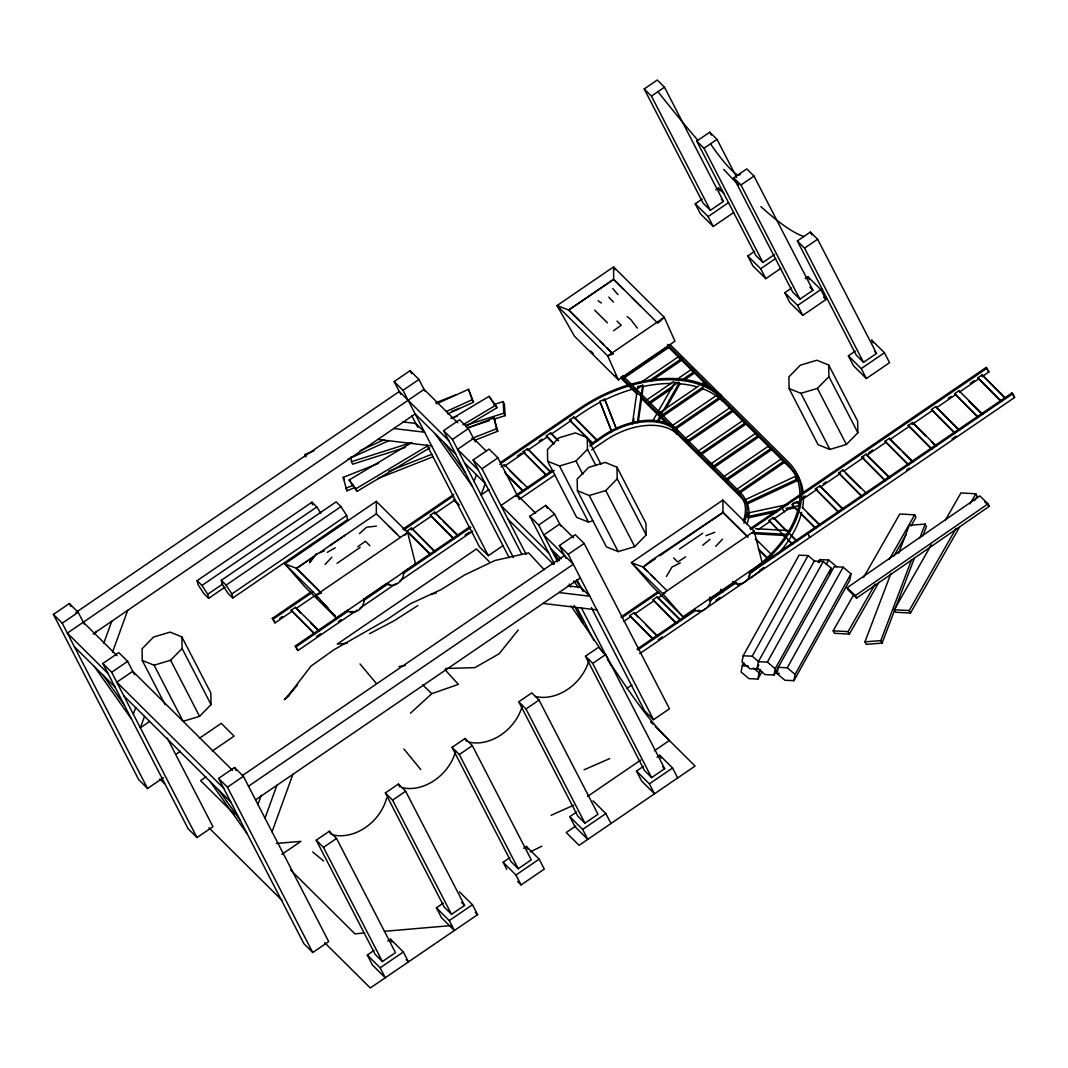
<?xml version="1.0" encoding="UTF-8"?>
<svg xmlns="http://www.w3.org/2000/svg" width="1068" height="1068" viewBox="0 0 1068 1068"><rect width="100%" height="100%" fill="white"/><g stroke="black" fill="none" stroke-linecap="round" stroke-linejoin="round"><path stroke-width="1.5" d="M632.403 423.809L637.689 386.536L642.629 385.481L643.27 386.723L638.223 422.367M633.498 421.807L633.965 418.563M637.342 422.741L642.629 385.481M777.09 511.679L748.468 517.82L747.827 516.592L748.348 512.92L788.104 504.39M748.468 517.82L748.348 512.92M814.804 561.287L808.089 555.587L799.091 555.173L743.181 655.792L742.02 662.04L749.843 668.688L758.841 669.089M743.875 662.827L742.26 665.738L741.085 671.986L748.908 678.647L757.92 679.048L761.965 671.759M793.925 680.676L795.086 674.429L787.263 667.767L778.265 667.366L777.09 673.614L784.913 680.263L793.925 680.676L849.821 580.058L850.996 573.81L843.159 567.161L834.161 566.748L774.02 674.989L765.022 674.589L757.199 667.927L758.36 661.679L814.27 561.074L823.268 561.474L831.104 568.123L829.929 574.37M757.92 679.048L759.081 672.8L760.71 669.89M774.02 674.989L775.194 668.742L831.104 568.123M819.103 562.716L819.69 559.592L828.688 559.992L836.524 566.641M94.945 634.419L96.08 631.281M103.783 643.19L111.74 621.256M112.487 652.281L127.693 610.362M257.855 804.685L261.273 795.286M264.998 818.168L276.932 785.26M272.046 831.812L292.872 774.367M133.3 714.145L135.703 707.603M144.54 716.388L140.335 727.789L149.64 721.434M474.045 481.308L476.461 474.766M914.595 557.67L882.088 643.136L866.215 644.311L864.946 641.828L890.952 573.449M898.629 553.237L909.269 525.269L925.142 524.108L926.423 526.591L922.872 535.909M882.088 643.136L880.806 640.653L911.538 559.846M919.815 538.085L925.142 524.108M743.181 655.792L752.192 656.193L808.089 555.587M757.199 667.927L758.814 665.017M818.075 562.502L819.69 559.592M758.36 661.679L767.371 662.093L823.268 561.474M826.258 564.371L828.688 559.992M787.263 667.767L843.159 567.161M795.086 674.429L850.996 573.81M878.964 582.207L849.354 634.112L834.442 633.284L833.16 630.801L853.719 594.742M863.598 577.441L899.777 514.002L914.689 514.829L915.97 517.312L911.044 525.963M849.354 634.112L848.072 631.629L875.213 584.049M889.203 559.539L914.689 514.829M893.769 556.241L906.105 534.614M959.825 526.537L910.483 613.059L895.558 612.218L894.276 609.735L931.296 544.854M945.273 520.343L960.906 492.949L975.818 493.776L977.1 496.26L974.63 500.585M910.483 613.059L909.202 610.576L956.074 528.38M970.064 503.869L975.818 493.776M652.508 421.379L674.789 382.464L679.261 382.718L679.902 383.959L665.044 409.898M656.98 421.633L679.261 382.718M658.449 421.433L660.918 417.107M666.432 576.453L672.026 567.015L680.329 562.849M518.22 630.013L499.116 653.79L474.886 667.647L445.596 668.501M292.859 690.529L288.44 695.495L310.948 666.138L333.883 649.785L387.23 619.373L410.512 603.7L440.95 589.696L464.7 574.918L494.911 560.513L528.62 552.864L544.266 569.805M297.411 685.215L284.355 699.727L289.188 695.562M325.099 564.438L331.828 557.216M715.747 546.335L722.515 539.193M142.284 660.451L154.126 665.19L170.613 660.251L182.107 648.516L181.867 636.862L170.026 632.122L153.538 637.062L142.044 648.797L142.284 660.451L165.153 704.746M154.126 665.19L183.082 721.3L199.569 716.348L211.063 704.613L210.823 692.958L181.867 636.862M547.67 461.243L559.499 465.982L575.999 461.042L587.493 449.308L587.24 437.653L575.412 432.9L558.911 437.853L547.43 449.588L547.67 461.243L576.627 517.339L588.455 522.078L592.954 520.73M577.414 490.759L589.242 495.512L605.743 490.572L617.224 478.824L616.984 467.183L605.155 462.431L588.655 467.384L577.161 479.118L577.414 490.759L606.37 546.869L618.198 551.609L634.699 546.669L646.18 534.934L645.94 523.28L616.984 467.183M789.092 388.578L800.933 393.318L817.42 388.378L828.915 376.644L828.675 364.989L816.833 360.25L800.346 365.189L788.851 376.924L789.092 388.578L818.048 444.675L829.876 449.428L846.377 444.475L857.871 432.74L857.631 421.086L828.675 364.989M404.438 535.482L407.629 532.465L376.283 501.346L284.782 563.864L305.048 586.959L336.393 618.078L415.545 563.997L407.629 532.465L316.128 594.996L284.782 563.864L296.584 568.336L321.441 593.02L316.128 594.996L336.393 618.078M658.956 322.322L664.283 317.303L613.553 266.933L557.002 305.582L574.517 336.286L618.399 379.848L674.949 341.199L664.283 317.303L607.732 355.938L557.002 305.582L568.803 310.04L603.727 344.724M752.112 533.226L754.235 531.21L722.889 500.091L631.388 562.609L651.654 585.705L683.013 616.823L762.165 562.743L754.235 531.21L662.734 593.741L631.388 562.609L643.19 567.081L666.979 590.697M410.499 713.17L431.806 693.653L458.399 684.374L445.076 669.769M359.409 533.626L366.564 527.232L376.443 526.097M647.422 571.273L643.123 567.015L650.425 561.074L723.036 512.373L747.974 537.151L722.996 512.56L722.889 500.091M702.651 545.281L710.02 539.3M702.717 533.252L679.448 548.979M589.803 446.09L603.473 436.759A56.871 35.177 -27.3 0 1 675.59 430.591L676.992 429.55L678.273 432.033M499.797 464.3L580.538 409.124A110.204 68.152 -27.3 0 1 720.286 397.176L721.674 396.135A111.913 69.206 -27.3 0 0 579.804 408.31L500.371 462.551M702.117 388.512A110.204 68.152 -27.3 0 1 722.208 400.901L723.597 399.859M613.606 330.746L621.229 325.233L617.024 321.148M357.793 546.723L365.443 541.262L369.848 545.748M360.21 547.35L337.074 563.317M321.348 593.114L296.45 568.416L314.513 556.081L309.573 562.729L315.687 554.292L324.378 550.874M847.124 587.72L979.877 495.926L988.047 503.829L989.328 506.299L856.576 598.093L848.406 590.203L847.124 587.72L855.294 595.61L856.576 598.093M855.294 595.61L988.047 503.829M329.985 545.521L345.445 534.948M644.191 88.938L657.247 80.02L664.483 87.202L723.423 201.398L710.367 210.316L703.131 203.134L644.191 88.938L651.427 96.12L710.367 210.316M651.427 96.12L664.483 87.202M774.66 254.451L762.912 262.474L755.677 255.292L696.75 141.109L709.793 132.192L717.029 139.374L736.68 177.435M696.75 141.109L703.986 148.292L717.029 139.374M163.524 777.611L147.571 788.504L138.733 779.733L53.4 614.407L69.353 603.5L78.191 612.284L84.292 624.086M400.687 394.226L394.159 381.57L410.112 370.663L418.95 379.447L425.051 391.262M75.855 612.498L399.285 391.502L448.72 440.577M53.4 614.407L62.238 623.178L78.191 612.284M394.159 381.57L402.996 390.341L418.95 379.447M733.703 212.519L713.237 226.496L700.368 213.733L695.241 203.801L702.076 199.142M715.72 189.81L718.444 187.955L724.291 193.749M733.716 177.822L746.772 168.904L754.008 176.087L812.948 290.269L799.892 299.187L792.656 292.005L733.716 177.822L740.952 185.004L799.892 299.187M740.952 185.004L754.008 176.087M93.116 633.978L415.172 413.93L455.769 454.234M568.803 310.04L613.659 279.402L613.553 266.933L615.141 269.723M695.241 203.801L708.111 216.577L728.576 202.586M225.028 587.133L208.62 598.334L203.801 593.554L198.061 584.703L197.139 580.645L311.976 502.187L316.809 506.966L320.907 513.281M197.139 580.645L201.959 585.438L316.809 506.966M221.29 580.324L336.126 501.853L340.946 506.632L346.686 515.484L347.607 519.542L232.771 598L227.951 593.221L222.211 584.37L221.29 580.324L226.109 585.104L231.849 593.955L232.771 598M167.249 738.121L212.959 826.685L197.006 837.592L188.168 828.808L102.835 663.482L118.788 652.588L127.626 661.359L134.488 674.642M509.116 557.589L443.594 430.644L459.547 419.751L468.385 428.522L475.247 441.818M208.62 598.334L207.699 594.275L222.745 584.009M226.109 585.104L340.946 506.632M102.835 663.482L111.673 672.266L127.626 661.359M443.594 430.644L452.431 439.429L468.385 428.522M231.849 593.955L346.686 515.484M780.788 268.415L765.783 278.668L752.913 265.905L747.8 255.973L754.622 251.314M296.584 568.336L317.223 554.239M319.666 552.556L376.377 513.815L376.283 501.346M521.892 554.439L473.124 459.974L489.077 449.067L497.915 457.852L519.008 498.716M797.329 240.968L810.385 232.05L817.607 239.232L876.548 353.428L863.505 362.346L856.269 355.163L797.329 240.968L804.564 248.15L863.505 362.346M747.8 255.973L760.656 268.736L775.675 258.483M804.564 248.15L817.607 239.232M473.124 459.974L481.975 468.745L497.915 457.852M623.165 376.991L668.114 346.272L668.755 347.514L623.805 378.232M291.551 611.63L275.063 622.898L272.327 618.372L310.828 592.072M402.943 529.127L453.807 494.377M272.327 618.372L273.141 619.173L313.004 591.926M403.744 529.928L453.246 496.113M314.392 633.991L291.097 610.269L295.449 607.291L319.225 630.908M435.237 551.635L411.447 528.033L407.095 530.996L430.885 554.612M453.593 538.873L430.297 515.15L434.649 512.173L458.439 535.789M500.985 466.849L504.243 464.62L528.033 488.236M546.389 475.474L523.093 451.737L527.445 448.76L551.235 472.376M553.731 443.874L546.295 435.877L550.647 432.914L558.577 440.777M592.793 443.767L569.498 420.031L573.85 417.054L597.639 440.67M279.749 618.345L282.499 616.463M517.366 455.983L521.464 453.179M539.26 441.017L542.01 439.148M297.051 607.866L314.926 595.65L317.196 597.893M411.167 529.902L430.417 516.738M434.542 513.922L453.793 500.772M504.456 466.155L524.989 452.124M527.726 450.255L546.883 437.159M550.981 434.356L571.514 420.338M574.25 418.456L582.461 412.849A110.204 68.152 -27.3 0 1 600.243 402.182M640.426 382.704L678.567 356.645L680.97 359.035L681.611 360.276L651.654 380.755M489.077 489.504L481.094 494.951L485.299 483.55L464.607 463.005M636.021 389.753L642.829 385.107M649.651 380.448L680.97 359.035M805.245 278.695L807.969 276.826L820.838 289.602L825.965 299.534L802.762 315.38L789.893 302.618L784.766 292.685L791.602 288.026M646.474 400.126L673.721 381.516M676.444 379.661L691.423 369.421L694.48 373.052L684.948 379.567M678.847 382.05L648.89 402.529L649.531 403.771L672.68 387.938M682.946 379.26L693.84 371.811M357.153 610.095L297.985 650.519L297.184 649.731L295.262 646.006L347.554 610.282M364.054 599.001L386.069 583.956M402.583 572.675L470 526.604M516.578 494.778L552.129 470.494M590.404 444.328L602.712 435.918A58.633 36.259 -27.3 0 1 673.16 426.439L676.992 429.55M295.262 646.006L296.063 646.794L348.355 611.07M363.48 600.737L388.258 583.809M403.384 573.463L470.814 527.405M516.004 496.513L554.265 470.374M784.766 292.685L797.636 305.448L820.838 289.602M316.448 636.568L320.574 633.738M338.463 621.523L341.213 619.64M465.047 535.028L469.172 532.211M359.903 608.213L395.681 583.769M399.806 580.952L472.737 531.13M519.288 499.303L554.826 475.033M591.725 449.815L605.396 440.483A56.871 35.177 -27.3 0 1 677.512 434.316L675.59 430.591M698.832 385.908L659.33 412.902L662.387 416.533L703.251 388.619M701.569 384.053L704.293 382.184L707.336 385.815M661.746 415.292L706.696 384.573M176.207 754.128L180.305 751.325M199.409 738.268L221.25 723.343L234.106 736.119L212.265 751.044M554.426 563.931L529.808 516.245L545.761 505.351L554.599 514.122L560.7 525.937M717.149 394.96L672.199 425.665L675.256 429.309L720.206 398.591L719.565 397.349L674.616 428.068M719.485 396.068L720.94 395.067M426.92 445.036L479.492 546.896L488.33 555.667L502.948 545.681M529.808 516.245L538.659 525.029L554.599 514.122M730.005 407.722L685.055 438.441L688.112 442.072L733.062 411.354L730.005 407.722L730.645 408.964M687.472 440.83L732.421 410.112M206.017 776.863L200.57 780.588L234.466 814.257M218.593 778.398L234.533 767.505L243.384 776.289L328.717 941.616L312.764 952.509L303.926 943.725L218.593 778.398L227.431 787.183L312.764 952.509M565.88 558.23L559.352 545.574L575.292 534.668L584.143 543.452L669.476 708.778L653.523 719.672L644.671 710.901L591.352 607.572M742.874 420.498L697.925 451.203L700.968 454.848L745.918 424.129L742.874 420.498L743.515 421.74M700.328 453.606L745.277 422.888M873.037 342.815L871.581 339.984L884.438 352.747L889.564 362.679L866.362 378.526L853.506 365.763L848.379 355.831L855.201 351.172M242.423 775.555L564.465 555.494M227.431 787.183L243.384 776.289M559.352 545.574L568.189 554.345L584.143 543.452M755.73 433.261L710.781 463.979L713.838 467.61L758.787 436.892L755.73 433.261L756.371 434.502M713.197 466.369L758.146 435.651M248.51 786.208L573.316 564.278L543.786 534.961L559.725 524.054L573.529 537.751M848.379 355.831L861.235 368.607L884.438 352.747M723.65 476.742L768.6 446.024L771.003 448.426L771.643 449.668L726.694 480.386M255.559 799.865L580.365 577.935M726.053 479.145L771.003 448.426M736.506 489.518L781.456 458.799L783.872 461.189L784.513 462.431L739.563 493.149M738.923 491.907L783.872 461.189M643.19 567.081L655.578 558.617M659.704 555.801L722.996 512.56M620.949 616.984L658.021 591.645M750.003 528.793L986.151 367.445L988.875 371.958L982.013 376.657M621.75 617.785L658.822 592.446M750.804 529.594L986.952 368.246M653.095 639.372L629.8 615.635L634.152 612.672L657.928 636.288M675.163 622.39L653.002 599.789L657.341 596.812L681.13 620.428M777.571 529.635L769 520.53L773.352 517.553L797.142 541.169M792.843 505.912L792.202 504.67L796.554 501.706L799.945 505.071M837.566 511.425L815.405 488.824L819.757 485.847L843.533 509.463M861.889 496.7L838.607 472.964L842.946 470L866.735 493.616M885.092 480.84L861.796 457.117L866.148 454.14L889.938 477.756M908.294 464.994L884.998 441.258L889.35 438.294L913.14 461.91M931.496 449.147L908.2 425.411L912.553 422.434L936.342 446.05M954.699 433.288L931.403 409.551L935.755 406.588L959.545 430.204M977.901 417.441L954.605 393.705L958.957 390.728L982.734 414.344M999.968 400.46L977.807 377.845L982.159 374.881L1005.936 398.498M802.722 497.808L805.472 495.939M823.321 483.737L826.071 481.868M868.631 452.779L872.743 449.962M948.264 398.377L951.001 396.495M970.225 383.359L974.35 380.542M281.832 854.413L300.936 841.357L276.345 843.453M623.672 621.496L630.534 616.81M634.659 613.993L653.883 600.857M657.341 596.812L657.981 598.053L662.12 595.236M758.227 529.568L770.575 521.117M773.325 519.248L788.424 508.929M802.161 499.544L817.26 489.224M820.01 487.355L840.596 473.284M843.346 471.402L863.945 457.331M889.444 477.877L866.789 455.382L885.906 442.326M889.35 438.294L889.991 439.535L909.242 426.372M911.992 424.503L932.591 410.432M936.703 407.616L955.927 394.479M960.052 391.662L979.263 378.526M316.235 840.169L329.291 831.264L336.527 838.447L395.454 952.629L382.411 961.547L375.175 954.365L316.235 840.169L323.471 847.351L382.411 961.547M385.348 792.95L398.404 784.032L405.64 791.214L464.58 905.41L451.524 914.328L444.288 907.146L385.348 792.95L392.583 800.132L451.524 914.328M452.058 747.373L465.101 738.455L472.336 745.638L531.277 859.833L518.22 868.751L510.985 861.569L452.058 747.373L459.293 754.555L518.22 868.751M518.754 701.796L531.811 692.878L539.033 700.061L597.973 814.257L584.93 823.174L577.695 815.992L518.754 701.796L525.99 708.978L584.93 823.174M585.451 656.219L598.507 647.301L605.743 654.484L664.683 768.68L651.627 777.597L644.391 770.415L585.451 656.219L592.687 663.402L651.627 777.597M323.471 847.351L336.527 838.447M392.583 800.132L405.64 791.214M459.293 754.555L472.336 745.638M525.99 708.978L539.033 700.061M592.687 663.402L605.743 654.484M637.062 649.09L694.721 609.681M734.544 582.474L709.833 599.362A10.667 8.224 -45.2 0 0 709.846 597.052M639.785 653.603L1014.6 397.496L1012.678 393.785L1011.877 392.984L749.643 572.154A110.204 68.152 -27.3 0 0 787.009 463.098L667.447 344.403M637.863 649.878L695.535 610.482M709.259 601.097L736.72 582.34M1012.678 393.785L749.068 573.89A111.913 69.206 -27.3 0 0 788.464 462.15L670.077 344.577M658.208 639.679L662.32 636.862M715.867 600.269L719.992 597.466M737.841 585.264L740.578 583.395M759.802 570.259L763.927 567.442M906.705 469.88L909.455 467.998M952.015 438.921L956.127 436.104M626.649 688.54L631.962 684.908M587.48 796.461L640.707 760.082M654.364 750.764L669.369 740.511C645.139 716.855 627.17 687.885 608.026 660.184M367.285 955.046L380.155 967.808L385.268 977.741L372.412 964.965L367.285 955.046L374.107 950.373M387.764 941.055L390.488 939.186L403.344 951.962L408.47 961.881L406.134 959.571M436.398 907.813L449.268 920.589L454.394 930.508L441.525 917.746L436.398 907.813L443.22 903.154M506.766 869.339L503.108 862.236L509.93 857.577M523.574 848.246L526.297 846.39L539.166 859.153L544.293 869.085L521.091 884.931L517.579 881.46M569.805 816.66L582.661 829.435L587.787 839.368L574.931 826.592L569.805 816.66L576.627 812M636.501 771.083L649.371 783.859L654.497 793.791L641.628 781.015L636.501 771.083L643.323 766.423M656.98 757.105L659.704 755.236L672.573 767.999L677.686 777.931M575.785 826.005L566.227 832.533L579.096 845.309L695.094 766.05L655.231 726.467M380.155 967.808L403.344 951.962M449.268 920.589L472.456 904.73L477.583 914.662L370.289 987.98L324.685 942.71M503.108 862.236L515.964 875.012L539.166 859.153M582.661 829.435L605.863 813.576L610.989 823.508M649.371 783.859L672.573 767.999M623.592 289.268L613.579 279.335L568.603 310L582.928 324.245M685.616 556.855L677.793 561.982L673.614 557.937M417.775 605.609L394.199 620.722L369.515 633.711M429.857 447.839L357.032 491.347L349.156 479.973L411.981 442.419M451.964 418.536L489.091 396.348L496.967 407.736L465.555 426.506M349.156 479.973L355.751 488.864L427.147 446.21M462.844 424.877L495.685 405.253M327.235 552.356L335.325 547.764M530.075 851.917L541.903 846.216M611.697 431.739L599.856 401.408L604.675 399.152L616.57 429.216M745.437 499.637L795.3 476.368L795.94 477.61L797.142 480.693L747.28 503.962L745.437 499.637L746.078 500.879M746.639 502.721L796.501 479.452L795.3 476.368M436.652 403.784L468.492 389.326L473.511 402.209L447.746 413.903M360.036 450.669L384.293 439.642M446.464 411.42L472.23 399.726L468.492 389.326M347.674 459.347L388.605 440.75M551.075 815.325L573.569 805.259M584.062 769.801L609.681 758.614M314.005 450.856L304.767 454.501L306.049 456.984M435.624 402.836L455.635 394.933M451.657 411.407L459.36 408.363M354.589 487.756L346.886 490.799L343.175 477.356L378.579 463.379M467.877 428.121L494.043 417.788L497.768 431.218L474.673 440.336M345.605 488.316L353.308 485.272M388.712 471.295L431.819 454.274M471.842 438.467L496.486 428.735L494.043 417.788M377.671 478.638L433.101 456.757M706.041 535.642L714.786 532.305M611.71 354.456L607.732 355.938L618.399 379.848M665.391 592.753L662.734 593.741L683.013 616.823M450.763 418.296L457.104 416.266M493.616 404.639L503.148 401.608L504.43 404.091L505.111 415.666L493.99 419.203M405.092 447.519L352.707 464.193L351.425 461.71L410.165 443.006M465.728 425.318L503.829 413.183L503.148 401.608M467.01 427.801L489.237 420.725M430.858 594.462L436.345 592.927M792.87 503.362L799.238 502M747.827 516.592L779.64 509.756M785.995 508.395L798.717 505.671M786.635 509.636L794.592 507.927M398.978 666.499L405.413 665.457M347.087 643.243L337.248 644.084L476.448 548.965L489.304 561.741M364.735 932.978L354.896 933.819L290.589 869.979M384.413 931.296L451.617 925.555M864.946 641.828L880.806 640.653M742.26 665.738L748.254 666.018M774.941 673.307L779.44 673.507M894.276 609.735L909.202 610.576M833.16 630.801L848.072 631.629M755.517 528.673L789.826 530.649M753.34 532.491L787.637 534.454M753.981 533.733L785.02 535.509M402.796 421.887L415.772 423.449L424.61 432.22L393.798 428.535M377.845 439.429L431.659 445.877M567.989 585.891L580.965 587.453L589.803 596.224L558.991 592.54M543.038 603.433L596.852 609.881M598.12 300.709L601.404 303.018M748.868 577.735L749.763 578.469A111.913 69.206 -27.3 0 0 761.15 569.952M312.67 851.944L323.604 860.982M627.223 316.569L630.921 319.719L637.356 328.13M767.371 662.093L775.194 668.742M752.192 656.193L758.894 661.893M753.487 668.047L759.081 672.8M612.939 354.015L600.069 341.253M984.656 501.8L989.328 506.299M422.701 684.842L431.806 693.653M607.425 322.803L594.622 310.161M632.163 297.785L640.747 306.289M988.875 371.958L986.151 367.445M1014.6 397.496L1011.877 392.984M1004.32 397.483L982.159 374.881M977.807 377.845L1001.584 401.461M968.649 400.967L981.118 413.343M954.605 393.705L978.395 417.321M959.051 430.311L935.755 406.588M823.615 297.211L825.965 299.534M721.354 199.342L723.423 201.398M809.838 287.199L812.948 290.269M874.478 351.372L876.548 353.428M931.403 409.551L955.192 433.167M925.649 436.051L912.553 422.434M931.323 441.671L934.714 445.049M908.2 425.411L931.99 449.027M889.991 439.535L900.19 449.655M902.447 451.897L911.511 460.895M884.998 441.258L908.788 464.874M861.796 457.117L884.451 479.599M845.856 473.484L860.581 488.103M838.607 472.964L862.383 496.58M613.659 279.402L657.888 323.324M841.918 508.448L819.757 485.847M815.405 488.824L839.181 512.44M680.276 356.525L682.639 358.875M692.104 368.273L694.467 370.609M668.181 346.953L709.579 388.044M802.215 507.327L820.331 525.309M807.381 513.067L819.85 525.429M792.202 504.67L797.863 510.29M800.132 512.547L815.992 528.286M793.978 507.033L798.504 511.532M800.773 513.788L815.498 528.406M781.589 507.22L784.312 511.746L783.511 510.945M807.301 532.758L810.038 537.284L809.224 536.483M607.225 348.181L613.045 353.962M786.448 531.17L773.352 517.553M790.974 535.655L796.648 541.289M769 520.53L792.79 544.146M622.671 375.616L740.284 492.375A58.633 36.259 -27.3 0 1 743.902 523.293M782.096 534.134L785.501 537.511M787.757 539.754L792.296 544.253M708.057 462.19L710.407 464.54M621.229 376.603L738.802 493.336A56.871 35.177 -27.3 0 1 743.408 520.69M620.802 378.005L637.236 394.319M640.76 397.817L667.767 424.623M672.466 429.296L740.725 497.061A56.871 35.177 -27.3 0 1 745.197 503.348M755.81 539.033L773.94 557.015M755.316 539.14L758.721 542.517M758.253 548.752L767.318 557.75M758.894 549.993L766.824 557.856M597.145 440.79L573.85 417.054M569.498 420.031L593.287 443.647M720.913 589.443L723.183 591.699M720.433 589.563L722.689 591.819M556.949 439.776L550.647 432.914M546.295 435.877L554.225 443.754M550.741 472.497L527.445 448.76M523.093 451.737L545.748 474.232M657.981 598.053L679.515 619.427M653.002 599.789L676.778 623.405M509.423 470.361L521.878 482.723M457.705 422.768L424.076 389.379L67.364 633.11L107.961 673.414M486.154 451.016L473.511 438.454L457.558 449.361L478.25 469.893M504.43 472.083L523.68 491.2M506.205 474.446L523.186 491.32M535.562 513.147L516.899 494.618L500.945 505.511L548.792 553.01M638.183 617.277L634.152 612.672M646.113 625.154L657.447 636.394M629.8 615.635L653.589 639.251M561.167 558.884L550.821 548.605L559.405 560.727M507.994 519.168L553.504 564.345M581.045 620.975L583.248 623.178L574.103 605.463M459.16 504.91L453.499 499.29L458.666 505.031M650.519 721.794L652.882 724.131M440.95 519.035L434.649 512.173M443.22 521.291L457.945 535.909M430.297 515.15L454.087 538.766M662.614 766.624L664.683 768.68M434.743 551.755L411.447 528.033M407.736 532.238L430.391 554.733M389.246 526.577L397.016 534.294M376.377 513.815L400.22 537.471M593.007 800.813L605.863 813.576M323.35 603.407L327.889 607.906M320.6 601.271L335.325 615.889M300.615 613.032L295.449 607.291M310.815 623.151L318.745 631.028M291.097 610.269L314.886 633.871M459.6 891.967L472.456 904.73M475.247 912.339L477.583 914.662M461.469 902.326L464.58 905.41M83.317 622.217L116.946 655.605M232.61 770.442L132.752 671.291L116.799 682.185L223.719 788.331M74.413 646.767L115.01 687.071M123.848 695.842L230.755 801.988M159.826 779.039L164.499 783.672M208.927 827.793L282.593 900.925M650.893 574.731L655.191 578.99M608.827 297.131L613.459 302.084M612.738 288.507L617.985 294.621M360.023 663.962L376.31 683.386M403.864 748.975L420.725 769.494M496.967 407.736L489.091 396.348M576.333 580.912L580.965 587.453M573.703 580.912L578.469 587.64M443.914 442.472L465.207 472.523M435.076 433.688L472.256 486.18M218.913 790.227L240.207 820.277M210.076 781.442L247.255 833.934M103.155 675.296L124.449 705.361M94.318 666.525L131.498 719.018M570.926 605.836L603.38 653.282M201.959 585.438L207.699 594.275M958.957 390.728L959.598 391.969M810.385 232.05L811.894 234.973M861.235 368.607L866.362 378.526M807.969 276.826L809.437 279.669M709.793 132.192L711.301 135.115M797.636 305.448L802.762 315.38M828.915 376.644L857.871 432.74M866.148 454.14L866.789 455.382M703.986 148.292L762.912 262.474M760.656 268.736L765.783 278.668M718.444 187.955L719.912 190.785M817.42 388.378L846.377 444.475M842.946 470L843.587 471.242M800.933 393.318L829.876 449.428M708.111 216.577L713.237 226.496M796.501 479.452L797.142 480.693M781.456 458.799L782.096 460.041M768.6 446.024L769.24 447.265M796.554 501.706L797.195 502.935M720.286 397.176L722.208 400.901M720.126 397.309L721.407 399.779L788.932 466.823A110.204 68.152 -27.3 0 1 798.196 480.346M704.293 382.184L704.933 383.425M691.423 369.421L692.064 370.663M678.567 356.645L679.208 357.887M675.617 429.389L674.335 426.906L672.893 427.894L674.816 431.619M748.481 575.986L749.763 578.469M633.618 387.364L634.259 388.605M599.856 401.408L611.15 429.95M617.224 478.824L646.18 534.934M587.24 437.653L600.964 464.22M587.493 449.308L595.864 465.541M605.743 490.572L634.699 546.669M575.999 461.042L582.848 474.325M589.242 495.512L618.198 551.609M559.499 465.982L588.455 522.078M503.829 413.183L505.111 415.666M545.761 505.351L547.283 508.301M568.189 554.345L653.523 719.672M576.867 579.524L583.075 591.538M496.486 428.735L497.768 431.218M659.704 755.236L661.172 758.066M538.659 525.029L557.696 561.928M569.137 584.076L570.659 587.026M581.326 607.692L611.029 665.257M472.23 399.726L473.511 402.209M577.054 607.772L593.808 640.239M481.975 468.745L526.164 554.359M452.431 439.429L513.388 557.523M410.112 370.663L411.634 373.626M402.996 390.341L488.33 555.667M411.674 415.519L417.775 427.32M355.751 488.864L357.032 491.347M343.175 477.356L344.457 479.839M526.297 846.39L527.766 849.22M465.101 738.455L466.609 741.379M515.964 875.012L521.091 884.931M398.404 784.032L399.913 786.956M296.063 646.794L297.985 650.519M273.141 619.173L275.063 622.898M390.488 939.186L391.956 942.029M329.291 831.264L330.8 834.188M182.107 648.516L211.063 704.613M234.533 767.505L236.068 770.455M170.613 660.251L199.569 716.348M111.673 672.266L197.006 837.592M69.353 603.5L70.875 606.45M62.238 623.178L147.571 788.504M604.675 399.152L616.53 429.483M311.976 502.187L312.59 504.884M346.192 487.662L346.886 490.799M351.132 456.757L351.425 461.71M455.676 750.964A42.146 32.481 -45.2 0 1 402.022 787.623M522.372 705.387A42.146 32.481 -45.2 0 1 468.719 742.046M589.069 659.81A42.146 32.481 -45.2 0 1 535.415 696.47M386.549 798.196A42.146 32.481 -45.2 0 1 332.909 834.856M803.857 236.509A349.837 53.867 55.7 0 1 760.83 206.565M738.696 185.138A349.837 53.867 55.7 0 1 723.703 169.358M697.631 140.028A349.837 53.867 55.7 0 1 657.955 91.661M739.149 175.165A42.146 6.488 55.7 0 1 710.5 143.833M740.244 173.363A42.146 6.488 55.7 0 1 739.964 174.645M736.68 583.382A10.667 8.224 -45.2 0 1 732.675 581.633M750.217 570.806A10.667 8.224 -45.2 0 1 744.756 582.1A10.667 8.224 -45.2 0 1 733.476 582.42M699.527 610.362A10.667 8.224 -45.2 0 1 697.097 610.429M710.647 597.853A10.667 8.224 -45.2 0 1 705.187 609.134A10.667 8.224 -45.2 0 1 693.906 609.468M616.009 375.749A10.667 1.642 55.7 0 1 615.221 375.309M593.287 353.535A10.667 1.642 55.7 0 1 590.764 351.012M794.432 470.481A111.913 69.206 -27.3 0 1 803.203 492.935M803.43 496.113A111.913 69.206 -27.3 0 1 802.589 507.887M801.668 512.266A111.913 69.206 -27.3 0 1 777.851 554.145M747.413 504.003A58.633 36.259 -27.3 0 1 746.919 524.268M403.53 572.114A10.667 8.224 -45.2 0 1 397.883 583.355A10.667 8.224 -45.2 0 1 386.656 583.475M389.807 584.516A10.667 8.224 -45.2 0 1 387.631 583.889M363.961 599.161A10.667 8.224 -45.2 0 1 358.314 610.402A10.667 8.224 -45.2 0 1 347.087 610.509M352.627 611.537A10.667 8.224 -45.2 0 1 350.224 611.55M603.1 400.727A110.204 68.152 -27.3 0 1 632.603 389.193M643.043 386.563A110.204 68.152 -27.3 0 1 671.745 383.452M679.368 383.759A110.204 68.152 -27.3 0 1 696.283 386.643"/></g></svg>
